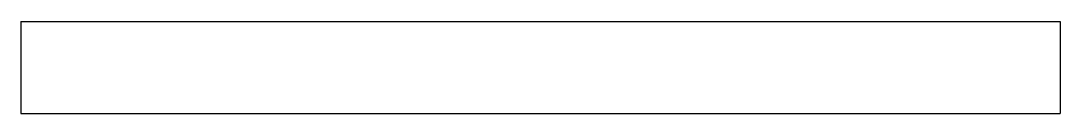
# Model space of a CAD drawing. Extents: x -37 to 413, y 11 to 51.
import ezdxf

# ---------------------------------------------------------------- set-up
doc = ezdxf.new("R2010")
doc.units = 0
doc.layers.add('VISIBLE', color=7, linetype='CONTINUOUS')

msp = doc.modelspace()

# ---------------------------------------------------------------- linework, layer by layer
at = {"layer": 'VISIBLE'}
for p, q in [((-37.25, 51.3), (412.75, 51.3)), ((-37.25, 51.3), (-37.25, 11.3)), ((412.75, 51.3), (412.75, 11.3)), ((-37.25, 11.3), (412.75, 11.3))]:
    msp.add_line(p, q, dxfattribs=at)

doc.saveas('drawing.dxf')
